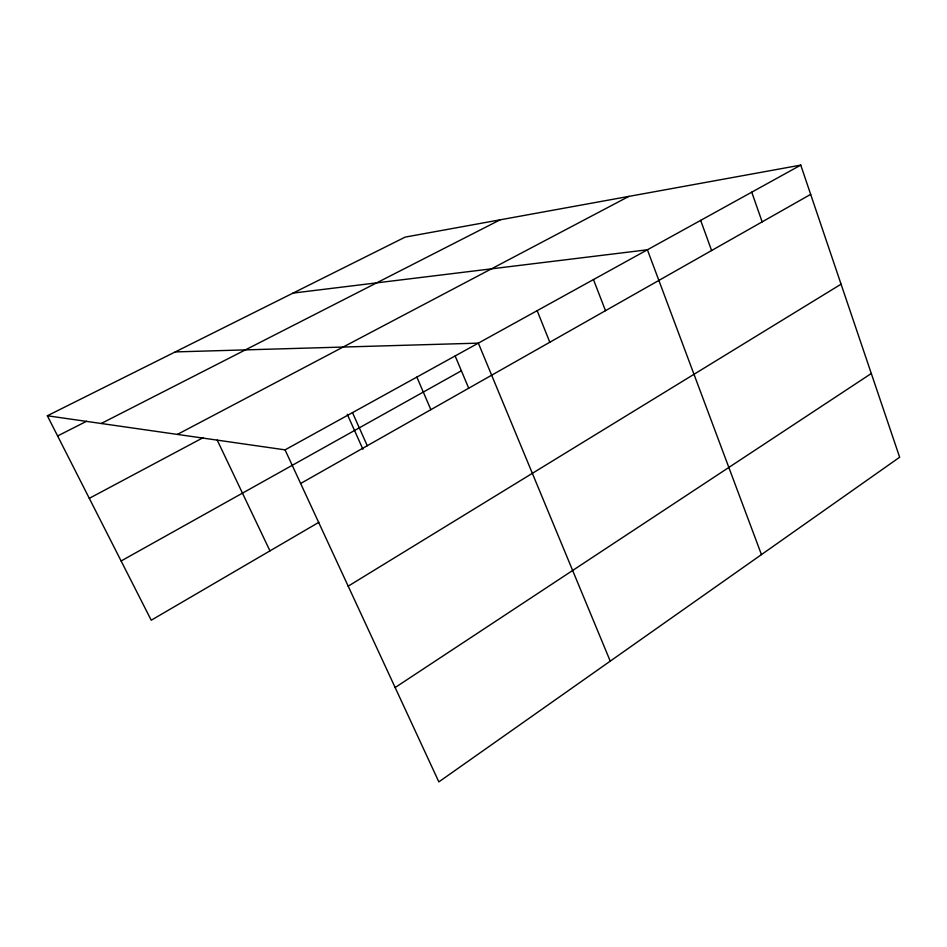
<?xml version="1.0" encoding="UTF-8"?>
<svg xmlns="http://www.w3.org/2000/svg" width="947" height="947" viewBox="0 0 947 947"><rect width="100%" height="100%" fill="white"/><g stroke="black" fill="none" stroke-linecap="round" stroke-linejoin="round"><path stroke-width="1.42" d="M395.148 687.534L871.299 373.497M348.188 586.169L841.066 284.183M318.831 522.33L151.224 620.226L47.35 415.769L405.174 237.105L800.76 165.109L899.65 457.235L438.852 781.891L285.059 449.861L47.35 415.769M300.637 483.491L810.668 194.372M121.121 560.967L461.378 370.786M285.059 449.861L800.76 165.109M89.302 498.335L203.049 437.715M177.385 434.424L628.891 196.384M101.211 423.498L500.111 219.834M57.613 435.963L86.615 421.249M293.073 293.085L647.405 249.783L761.447 554.611M175.231 351.917L478.353 343.134L610.247 661.136M217.23 440.13L269.954 550.882M347.289 414.312L362.926 449.269M352.497 412.62L367.258 445.717M416.858 377.084L430.861 409.66M455.164 356.013L468.694 388.163M537.162 310.663L549.805 342.246M593.461 279.578L605.488 310.675M700.673 220.367L711.588 250.529M751.752 192.17L762.146 221.87"/></g></svg>
